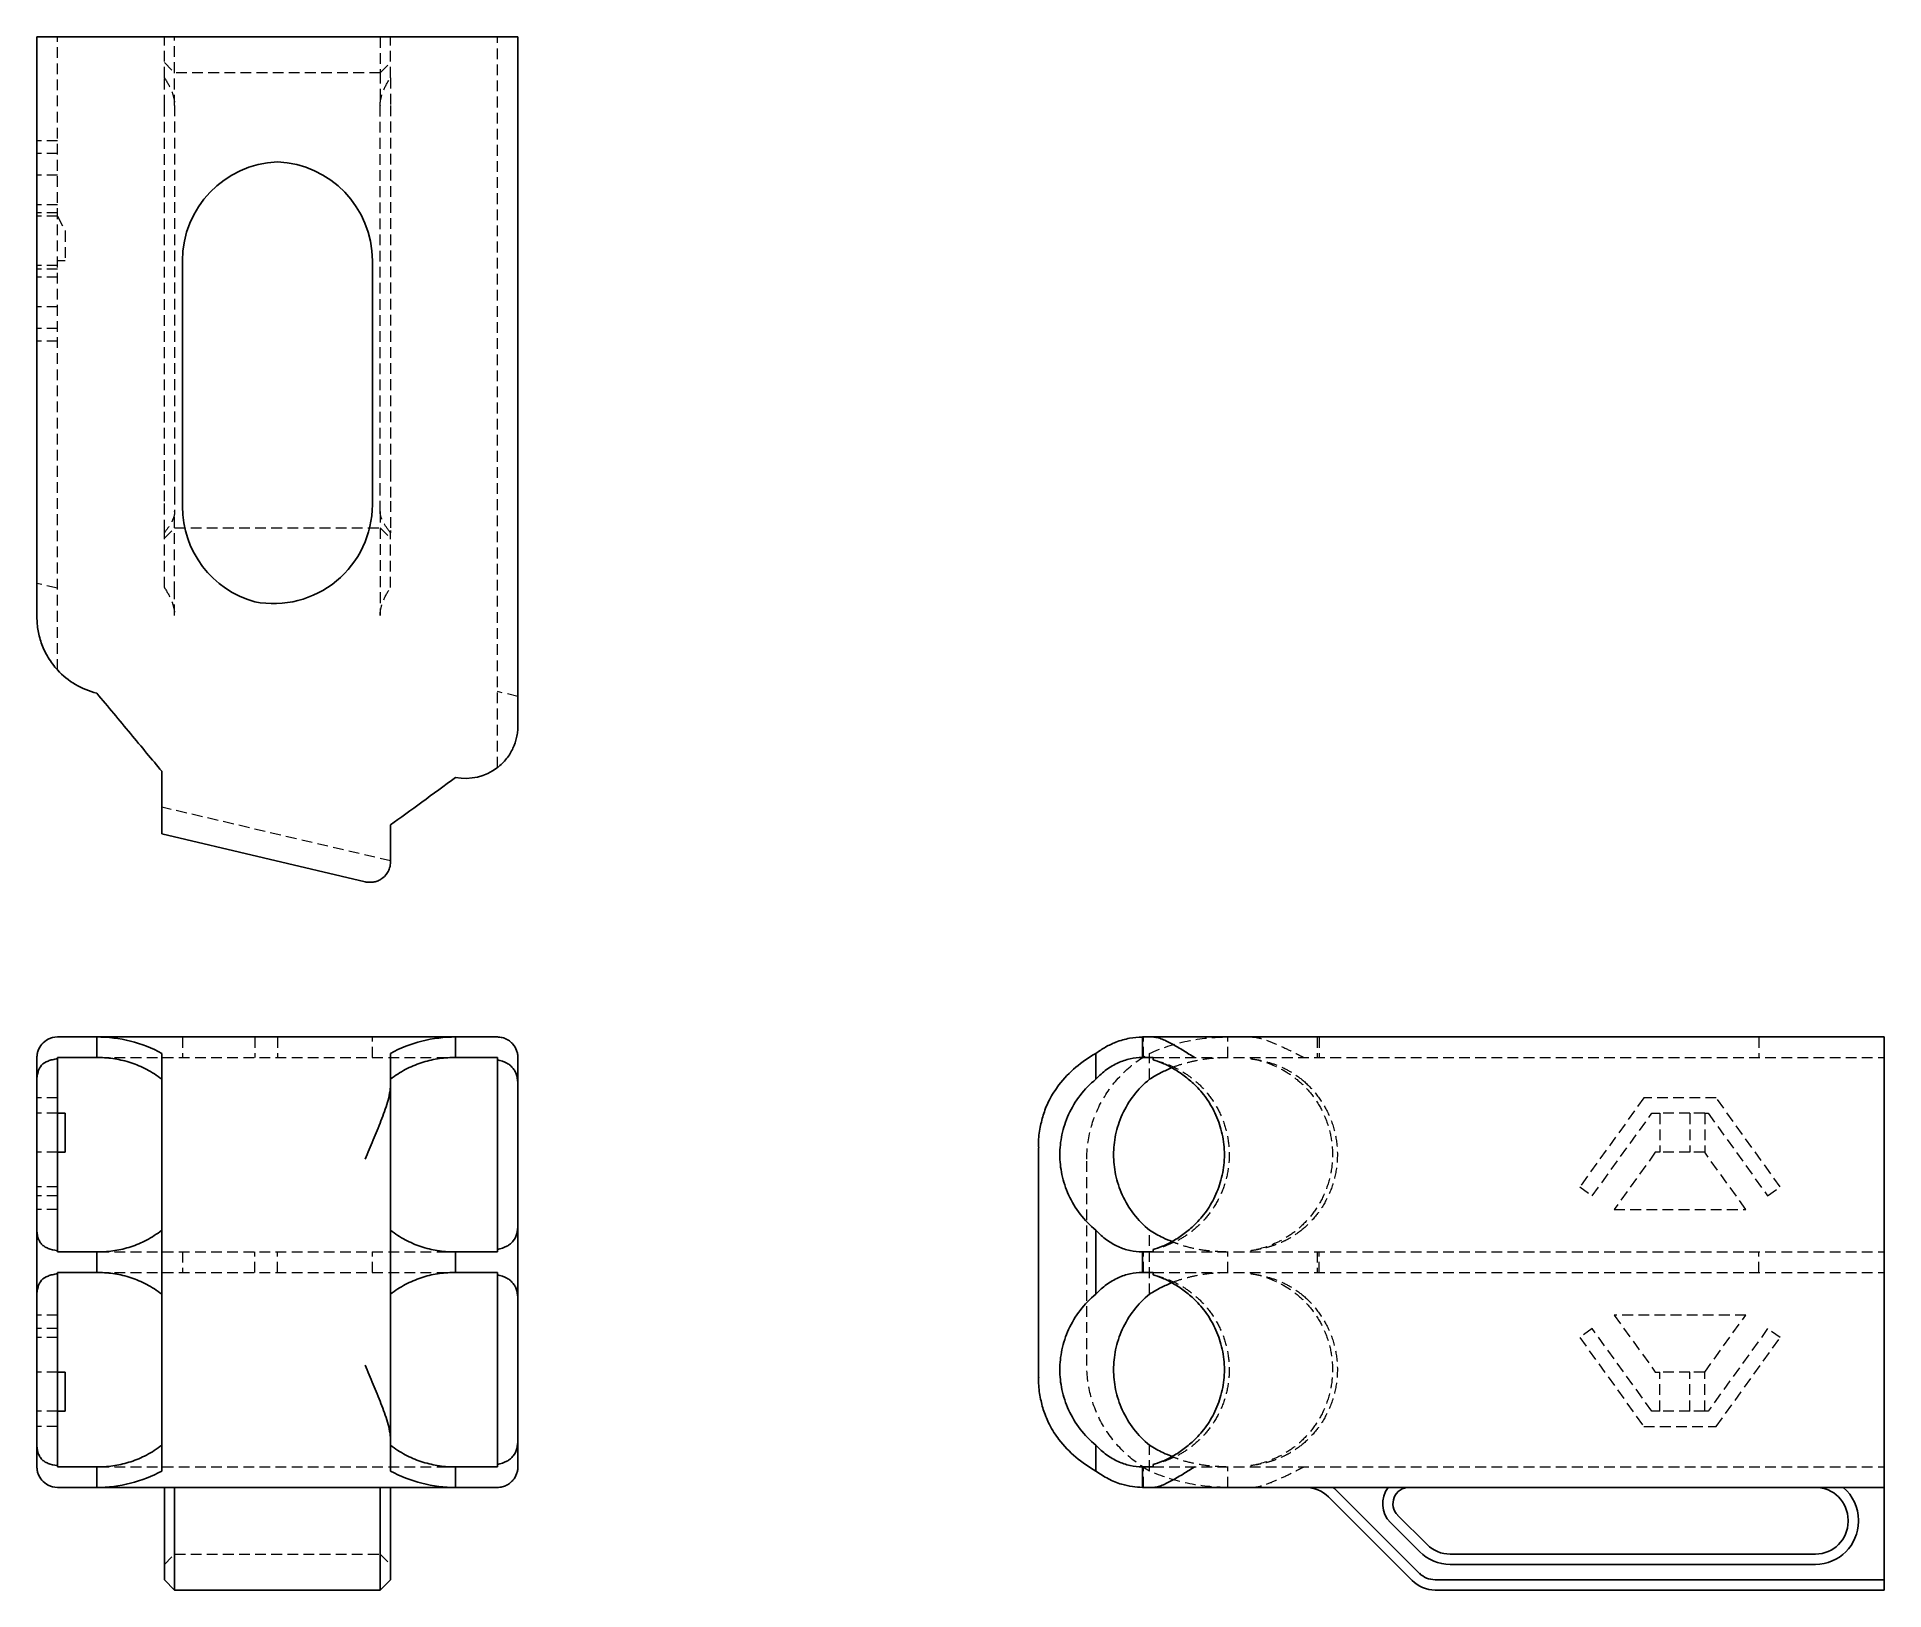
# Model space of a CAD drawing. Header units: millimetres. Extents: x 55 to 273, y 24 to 208.
import ezdxf

# ---------------------------------------------------------------- set-up
doc = ezdxf.new("R2010")
doc.units = ezdxf.units.MM
doc.linetypes.add('HIDDEN', pattern=[1.905, 1.27, -0.635])

msp = doc.modelspace()

# ---------------------------------------------------------------- linework, layer by layer
at = {"color": 7, "linetype": 'Continuous', "lineweight": 25}
for p, q in [((54.56, 139.38), (54.56, 208)), ((54.56, 208), (56.99, 208)), ((56.99, 208), (109.01, 208)), ((109.01, 208), (111.44, 208)), ((111.44, 208), (111.44, 126.47)), ((71.77, 181.53), (71.77, 152.44)), ((94.23, 152.66), (94.23, 181.53)), ((93.39, 108.06), (69.33, 113.72)), ((56.99, 89.71), (61.64, 89.71)), ((61.64, 89.71), (104.07, 89.71)), ((61.64, 87.28), (61.64, 89.71)), ((104.07, 87.28), (104.07, 89.71)), ((104.07, 89.71), (109.01, 89.71)), ((185.29, 89.71), (185.29, 87.28)), ((185.29, 89.71), (186.56, 89.71)), ((186.56, 89.71), (273, 89.71)), ((273, 89.71), (273, 87.28)), ((179.79, 84.71), (179.79, 87.77)), ((54.56, 84.48), (54.56, 87.28)), ((56.99, 87.28), (56.99, 87.13)), ((61.64, 87.28), (56.99, 87.28)), ((61.83, 87.28), (61.64, 87.28)), ((104.07, 87.28), (103.88, 87.28)), ((109.01, 87.28), (104.07, 87.28)), ((109.01, 87.01), (109.01, 87.28)), ((111.44, 87.28), (111.44, 84.07)), ((185.29, 87.28), (185.27, 87.28)), ((186.56, 87.28), (185.29, 87.28)), ((186.56, 87.01), (186.56, 87.28)), ((273, 87.28), (273, 38.86)), ((96.38, 84.05), (96.38, 42.09)), ((57.92, 80.68), (56.99, 80.68)), ((57.92, 80.68), (57.92, 76.07)), ((173, 76.61), (173, 49.53)), ((57.92, 76.07), (56.99, 76.07)), ((69.33, 50.89), (69.33, 75.25)), ((54.56, 59.05), (54.56, 67.09)), ((111.44, 67.5), (111.44, 58.64)), ((179.79, 59.29), (179.79, 66.85)), ((56.99, 64.43), (56.99, 64.29)), ((56.99, 64.29), (61.64, 64.29)), ((61.64, 61.85), (61.64, 64.29)), ((61.83, 64.29), (61.64, 64.29)), ((104.07, 64.29), (103.88, 64.29)), ((104.07, 61.85), (104.07, 64.29)), ((104.07, 64.29), (109.01, 64.29)), ((109.01, 64.29), (109.01, 64.56)), ((185.29, 64.29), (185.27, 64.29)), ((185.29, 64.29), (185.29, 61.85)), ((185.29, 64.29), (186.56, 64.29)), ((186.56, 64.29), (186.56, 64.56)), ((56.99, 61.85), (56.99, 61.71)), ((61.64, 61.85), (56.99, 61.85)), ((61.83, 61.85), (61.64, 61.85)), ((104.07, 61.85), (103.88, 61.85)), ((109.01, 61.85), (104.07, 61.85)), ((109.01, 61.58), (109.01, 61.85)), ((185.29, 61.85), (185.27, 61.85)), ((186.56, 61.85), (185.29, 61.85)), ((186.56, 61.58), (186.56, 61.85)), ((57.92, 50.07), (56.99, 50.07)), ((57.92, 45.46), (57.92, 50.07)), ((57.92, 45.46), (56.99, 45.46)), ((54.56, 38.86), (54.56, 41.66)), ((111.44, 42.07), (111.44, 38.86)), ((179.79, 38.37), (179.79, 41.43)), ((56.99, 39.01), (56.99, 38.86)), ((56.99, 38.86), (61.64, 38.86)), ((61.64, 36.43), (61.64, 38.86)), ((61.83, 38.86), (61.64, 38.86)), ((104.07, 38.86), (103.88, 38.86)), ((104.07, 36.43), (104.07, 38.86)), ((104.07, 38.86), (109.01, 38.86)), ((109.01, 38.86), (109.01, 39.13)), ((185.29, 38.86), (185.27, 38.86)), ((185.29, 38.86), (185.29, 36.43)), ((185.29, 38.86), (186.56, 38.86)), ((186.56, 38.86), (186.56, 39.13)), ((273, 38.86), (273, 36.43)), ((61.64, 36.43), (56.99, 36.43)), ((104.07, 36.43), (61.64, 36.43)), ((69.63, 36.16), (69.63, 36.43)), ((69.63, 26.28), (69.63, 36.16)), ((70.85, 36.43), (70.85, 35.3)), ((70.85, 35.3), (70.85, 25.42)), ((95.15, 35.3), (95.15, 36.43)), ((95.15, 25.42), (95.15, 35.3)), ((96.37, 36.43), (96.37, 36.16)), ((96.37, 36.16), (96.37, 26.28)), ((109.01, 36.43), (104.07, 36.43)), ((186.56, 36.43), (185.29, 36.43)), ((273, 36.43), (186.56, 36.43)), ((217.18, 25.42), (207.31, 35.3)), ((208.17, 36.16), (218.04, 26.28)), ((273, 36.43), (273, 25.5)), ((215.48, 33.14), (218.95, 29.67)), ((218.09, 28.81), (214.62, 32.28)), ((268.75, 32.4), (268.75, 32.57)), ((269.96, 32.57), (269.96, 32.4)), ((221.68, 28.54), (264.89, 28.54)), ((69.63, 25.5), (69.63, 26.28)), ((96.37, 26.28), (96.37, 25.5)), ((264.89, 27.33), (221.68, 27.33)), ((70.85, 24.29), (69.63, 25.5)), ((70.85, 25.42), (70.85, 24.29)), ((95.15, 24.29), (70.85, 24.29)), ((96.37, 25.5), (95.15, 24.29)), ((95.15, 24.29), (95.15, 25.42)), ((219.91, 25.5), (273, 25.5)), ((273, 24.29), (219.91, 24.29)), ((273, 25.5), (273, 24.29))]:
    msp.add_line(p, q, dxfattribs=at)
at = {"color": 7, "linetype": 'HIDDEN', "lineweight": 18}
for p, q in [((56.99, 133.12), (56.99, 208)), ((69.63, 203.18), (69.63, 208)), ((70.85, 203.75), (70.85, 208)), ((95.15, 208), (95.15, 203.75)), ((96.37, 203.18), (96.37, 208)), ((109.01, 121.56), (109.01, 208)), ((69.63, 204.96), (70.85, 203.75)), ((69.63, 199.89), (69.63, 203.18)), ((70.85, 199.89), (70.85, 203.75)), ((95.15, 203.75), (70.85, 203.75)), ((95.15, 203.75), (96.37, 204.96)), ((95.15, 203.75), (95.15, 199.89)), ((96.37, 203.18), (96.37, 199.89)), ((69.63, 156.68), (69.63, 199.89)), ((70.85, 199.89), (70.85, 156.68)), ((95.15, 156.68), (95.15, 199.89)), ((96.37, 199.89), (96.37, 156.68)), ((56.99, 195.71), (54.56, 195.71)), ((56.99, 194.23), (54.56, 194.23)), ((56.99, 191.65), (54.56, 191.65)), ((56.99, 188.15), (54.56, 188.15)), ((56.99, 187.21), (54.56, 187.21)), ((56.99, 186.79), (54.56, 186.79)), ((56.99, 186.79), (57.92, 185.05)), ((57.92, 185.05), (57.92, 181.5)), ((57.92, 181.5), (56.99, 181.5)), ((56.99, 180.95), (54.56, 180.95)), ((56.99, 180.53), (54.56, 180.53)), ((56.99, 179.59), (54.56, 179.59)), ((56.99, 176.09), (54.56, 176.09)), ((56.99, 173.5), (54.56, 173.5)), ((56.99, 172.03), (54.56, 172.03)), ((69.63, 153.09), (69.63, 156.68)), ((70.85, 156.68), (70.85, 153.95)), ((95.15, 153.95), (95.15, 156.68)), ((96.37, 156.68), (96.37, 153.09)), ((69.63, 149.62), (69.63, 153.09)), ((70.85, 153.95), (70.85, 151.85)), ((95.15, 151.85), (95.15, 153.95)), ((96.37, 153.09), (96.37, 149.62)), ((70.85, 149.92), (70.85, 151.85)), ((95.15, 151.85), (95.15, 149.92)), ((69.63, 148.7), (70.85, 149.92)), ((69.63, 149.36), (69.63, 149.62)), ((69.63, 142.87), (69.63, 149.36)), ((70.85, 142.31), (70.85, 149.92)), ((70.85, 149.92), (95.15, 149.92)), ((95.15, 149.92), (95.15, 142.31)), ((95.15, 149.92), (96.37, 148.7)), ((96.37, 149.62), (96.37, 149.36)), ((96.37, 142.87), (96.37, 149.36)), ((56.99, 142.78), (54.56, 143.35)), ((70.85, 139.58), (70.85, 142.31)), ((95.15, 142.31), (95.15, 139.58)), ((111.44, 129.99), (109.01, 130.56)), ((96.38, 110.53), (69.33, 116.89)), ((71.77, 89.71), (71.77, 87.28)), ((80.33, 89.71), (80.33, 87.28)), ((83, 89.71), (83, 87.28)), ((94.23, 87.28), (94.23, 89.71)), ((185.41, 89.71), (185.29, 89.7)), ((185.41, 87.28), (185.41, 89.71)), ((195.38, 87.28), (195.38, 89.71)), ((205.97, 89.71), (205.97, 87.28)), ((206.18, 89.71), (206.18, 87.28)), ((258.21, 89.71), (258.21, 87.28)), ((186.14, 84.71), (186.14, 87.77)), ((61.83, 87.28), (103.88, 87.28)), ((186.56, 87.28), (273, 87.28)), ((198.12, 87.28), (198.12, 87.13)), ((56.99, 82.51), (54.56, 82.51)), ((244.59, 82.51), (237.03, 71.99)), ((253.15, 82.51), (244.59, 82.51)), ((260.71, 71.99), (253.15, 82.51)), ((56.99, 80.68), (54.56, 80.68)), ((238.5, 70.93), (245.53, 80.68)), ((245.53, 80.68), (246.5, 80.68)), ((246.5, 80.68), (246.5, 76.07)), ((250.05, 80.68), (246.5, 80.68)), ((250.05, 80.68), (250.05, 76.07)), ((251.79, 80.68), (250.05, 80.68)), ((251.79, 80.68), (251.79, 76.07)), ((251.79, 80.68), (252.21, 80.68)), ((252.21, 80.68), (259.23, 70.93)), ((56.99, 76.07), (54.56, 76.07)), ((178.72, 50.89), (178.72, 75.25)), ((245.95, 76.07), (241.09, 69.32)), ((246.5, 76.07), (245.95, 76.07)), ((250.05, 76.07), (246.5, 76.07)), ((251.79, 76.07), (250.05, 76.07)), ((256.65, 69.32), (251.79, 76.07)), ((56.99, 71.99), (54.56, 71.99)), ((56.99, 70.93), (54.56, 70.93)), ((237.03, 71.99), (238.5, 70.93)), ((259.23, 70.93), (260.71, 71.99)), ((56.99, 69.32), (54.56, 69.32)), ((241.09, 69.32), (256.65, 69.32)), ((186.14, 59.29), (186.14, 66.85)), ((61.83, 64.29), (103.88, 64.29)), ((71.77, 64.29), (71.77, 61.85)), ((80.33, 61.85), (80.33, 64.29)), ((83, 61.85), (83, 64.29)), ((94.23, 61.85), (94.23, 64.29)), ((185.41, 61.85), (185.41, 64.29)), ((186.56, 64.29), (273, 64.29)), ((195.38, 61.85), (195.38, 64.29)), ((198.12, 64.43), (198.12, 64.29)), ((205.97, 64.29), (205.97, 61.85)), ((206.18, 61.85), (206.18, 64.29)), ((258.21, 61.85), (258.21, 64.29)), ((61.83, 61.85), (103.88, 61.85)), ((186.56, 61.85), (273, 61.85)), ((198.12, 61.85), (198.12, 61.71)), ((56.99, 56.82), (54.56, 56.82)), ((256.65, 56.82), (241.09, 56.82)), ((241.09, 56.82), (245.95, 50.07)), ((251.79, 50.07), (256.65, 56.82)), ((56.99, 55.21), (54.56, 55.21)), ((238.5, 55.21), (237.03, 54.15)), ((245.53, 45.46), (238.5, 55.21)), ((259.23, 55.21), (252.21, 45.46)), ((260.71, 54.15), (259.23, 55.21)), ((56.99, 54.15), (54.56, 54.15)), ((237.03, 54.15), (244.59, 43.63)), ((253.15, 43.63), (260.71, 54.15)), ((56.99, 50.07), (54.56, 50.07)), ((245.95, 50.07), (246.5, 50.07)), ((246.5, 45.46), (246.5, 50.07)), ((250.05, 50.07), (246.5, 50.07)), ((250.05, 45.46), (250.05, 50.07)), ((251.79, 50.07), (250.05, 50.07)), ((251.79, 45.46), (251.79, 50.07)), ((56.99, 45.46), (54.56, 45.46)), ((246.5, 45.46), (245.53, 45.46)), ((250.05, 45.46), (246.5, 45.46)), ((251.79, 45.46), (250.05, 45.46)), ((252.21, 45.46), (251.79, 45.46)), ((56.99, 43.63), (54.56, 43.63)), ((244.59, 43.63), (253.15, 43.63)), ((186.14, 38.37), (186.14, 41.43)), ((61.83, 38.86), (103.88, 38.86)), ((185.41, 36.43), (185.41, 38.86)), ((186.56, 38.86), (273, 38.86)), ((195.38, 36.43), (195.38, 38.86)), ((198.12, 39.01), (198.12, 38.86)), ((185.29, 36.44), (185.41, 36.43)), ((69.63, 27.33), (70.85, 28.54)), ((70.85, 28.54), (95.15, 28.54)), ((95.15, 28.54), (96.37, 27.33))]:
    msp.add_line(p, q, dxfattribs=at)
at = {"color": 7, "linetype": 'Continuous', "lineweight": 25}
for centre, radius, start, end in [((83.46, 181.53), 11.69, 92.2668, 180), ((82.54, 181.53), 11.69, 0, 87.7332), ((83.46, 152.44), 11.69, 180, 254.45), ((82.54, 152.66), 11.69, 259.1071, 0), ((63.82, 139.38), 9.26, 222.4783, 256.3568), ((105.26, 126.47), 6.17, 258.8951, 307.3224), ((204.58, 32.57), 3.86, 44.996, 90), ((204.58, 32.57), 5.07, 44.996, 49.5064), ((216.85, 34.5), 3.14, 142.1551, 224.996), ((216.85, 34.5), 1.93, 90, 224.996), ((264.89, 32.57), 3.86, 0, 90), ((264.89, 32.57), 5.07, 0, 49.5064), ((264.89, 32.4), 5.07, 270, 0), ((264.89, 32.4), 3.86, 270, 0), ((221.68, 32.4), 5.07, 224.996, 270), ((221.68, 32.4), 3.86, 224.996, 270), ((219.91, 28.15), 2.64, 224.996, 270), ((219.91, 28.15), 3.86, 224.996, 270)]:
    msp.add_arc(centre, radius, start, end, dxfattribs=at)
at = {"color": 7, "linetype": 'HIDDEN', "lineweight": 18}
for points, knots in [([(69.63, 203.18), (69.96, 202.68), (70.25, 202.17), (70.59, 201.35), (70.68, 201.06), (70.81, 200.48), (70.85, 200.19), (70.85, 199.89)], [0, 0, 0, 0, 0.5, 0.5, 0.75, 0.75, 1, 1, 1, 1]), ([(95.15, 199.89), (95.15, 200.19), (95.19, 200.48), (95.32, 201.06), (95.41, 201.35), (95.75, 202.17), (96.04, 202.68), (96.37, 203.18)], [0, 0, 0, 0, 0.25, 0.25, 0.5, 0.5, 1, 1, 1, 1]), ([(70.85, 151.85), (70.85, 151.61), (70.8, 151.38), (70.65, 150.93), (70.55, 150.72), (70.2, 150.11), (69.92, 149.73), (69.63, 149.36)], [0, 0, 0, 0, 0.25, 0.25, 0.5, 0.5, 1, 1, 1, 1]), ([(96.37, 149.36), (96.08, 149.73), (95.8, 150.11), (95.45, 150.72), (95.35, 150.93), (95.2, 151.38), (95.15, 151.61), (95.15, 151.85)], [0, 0, 0, 0, 0.5, 0.5, 0.75, 0.75, 1, 1, 1, 1]), ([(69.63, 142.87), (69.96, 142.37), (70.25, 141.86), (70.59, 141.04), (70.68, 140.75), (70.81, 140.17), (70.85, 139.88), (70.85, 139.58)], [0, 0, 0, 0, 0.5, 0.5, 0.75, 0.75, 1, 1, 1, 1]), ([(95.15, 139.58), (95.15, 139.88), (95.19, 140.17), (95.32, 140.75), (95.41, 141.04), (95.75, 141.86), (96.04, 142.37), (96.37, 142.87)], [0, 0, 0, 0, 0.25, 0.25, 0.5, 0.5, 1, 1, 1, 1]), ([(186.14, 87.77), (187.52, 88.4), (189.03, 88.89), (192.16, 89.55), (193.79, 89.71), (195.38, 89.71)], [0, 0, 0, 0, 0.5, 0.5, 1, 1, 1, 1]), ([(198.12, 89.71), (198.58, 89.71), (199.07, 89.61), (200.09, 89.3), (200.6, 89.09), (201.66, 88.63), (202.21, 88.38), (203.02, 87.97), (203.29, 87.84), (203.83, 87.56), (204.11, 87.42), (204.38, 87.28)], [0, 0, 0, 0, 0.25, 0.25, 0.5, 0.5, 0.75, 0.75, 0.875, 0.875, 1, 1, 1, 1]), ([(178.72, 75.25), (178.72, 76.46), (178.87, 77.7), (179.54, 80.16), (180.04, 81.36), (181.37, 83.6), (182.19, 84.63), (184.04, 86.42), (185.07, 87.17), (186.14, 87.77)], [0, 0, 0, 0, 0.25, 0.25, 0.5, 0.5, 0.75, 0.75, 1, 1, 1, 1]), ([(186.56, 87.01), (187.47, 86.8), (188.45, 86.47), (189.95, 85.68), (190.45, 85.36), (191.43, 84.63), (191.92, 84.21), (192.83, 83.25), (193.26, 82.71), (194.04, 81.54), (194.39, 80.9), (194.96, 79.53), (195.18, 78.81), (195.48, 77.32), (195.56, 76.55), (195.56, 75.01), (195.48, 74.25), (195.18, 72.75), (194.96, 72.03), (194.39, 70.67), (194.04, 70.03), (193.26, 68.85), (192.83, 68.32), (191.92, 67.36), (191.43, 66.94), (190.45, 66.2), (189.95, 65.89), (188.45, 65.1), (187.47, 64.76), (186.56, 64.56)], [0, 0, 0, 0, 0.125, 0.125, 0.1875, 0.1875, 0.25, 0.25, 0.3125, 0.3125, 0.375, 0.375, 0.4375, 0.4375, 0.5, 0.5, 0.5625, 0.5625, 0.625, 0.625, 0.6875, 0.6875, 0.75, 0.75, 0.8125, 0.8125, 0.875, 0.875, 1, 1, 1, 1]), ([(188.77, 86.07), (188.82, 86.09), (189.34, 86.33), (190.39, 86.64), (191.92, 87.01), (193.51, 87.24), (194.6, 87.27), (195.15, 87.28)], [0, 0, 0, 0, 0.022546, 0.258305, 0.495381, 0.747038, 1, 1, 1, 1]), ([(198.12, 87.13), (198.35, 87.1), (198.59, 87.07), (199.09, 86.98), (199.35, 86.93), (200.13, 86.74), (200.68, 86.58), (201.79, 86.15), (202.33, 85.88), (203.39, 85.26), (203.9, 84.89), (204.38, 84.48)], [0, 0, 0, 0, 0.125, 0.125, 0.25, 0.25, 0.5, 0.5, 0.75, 0.75, 1, 1, 1, 1]), ([(198.12, 87.13), (199.06, 86.98), (200.08, 86.7), (201.65, 85.97), (202.18, 85.67), (203.24, 84.96), (203.76, 84.55), (204.75, 83.59), (205.23, 83.05), (206.09, 81.84), (206.47, 81.18), (207.1, 79.75), (207.35, 78.99), (207.69, 77.41), (207.78, 76.6), (207.78, 74.97), (207.69, 74.15), (207.35, 72.58), (207.1, 71.82), (206.47, 70.39), (206.09, 69.73), (205.23, 68.52), (204.75, 67.98), (203.76, 67.02), (203.24, 66.61), (202.18, 65.89), (201.65, 65.6), (200.08, 64.87), (199.06, 64.58), (198.12, 64.43)], [0, 0, 0, 0, 0.125, 0.125, 0.1875, 0.1875, 0.25, 0.25, 0.3125, 0.3125, 0.375, 0.375, 0.4375, 0.4375, 0.5, 0.5, 0.5625, 0.5625, 0.625, 0.625, 0.6875, 0.6875, 0.75, 0.75, 0.8125, 0.8125, 0.875, 0.875, 1, 1, 1, 1]), ([(204.38, 84.48), (204.93, 84), (205.45, 83.46), (206.41, 82.22), (206.85, 81.53), (207.57, 80.03), (207.86, 79.22), (208.25, 77.53), (208.35, 76.66), (208.35, 74.91), (208.25, 74.03), (207.86, 72.35), (207.57, 71.54), (206.85, 70.04), (206.41, 69.35), (205.45, 68.11), (204.93, 67.56), (204.38, 67.09)], [0, 0, 0, 0, 0.125, 0.125, 0.25, 0.25, 0.375, 0.375, 0.5, 0.5, 0.625, 0.625, 0.75, 0.75, 0.875, 0.875, 1, 1, 1, 1]), ([(173.06, 75.25), (173.06, 75.26), (173.02, 75.71), (173.02, 76.17), (173.03, 76.61)], [0, 0, 0, 0, 0.018024, 1, 1, 1, 1]), ([(204.38, 67.09), (203.9, 66.68), (203.4, 66.32), (202.6, 65.84), (202.33, 65.7), (201.78, 65.43), (201.51, 65.31), (200.96, 65.1), (200.69, 65.01), (200.15, 64.84), (199.88, 64.77), (199.09, 64.58), (198.59, 64.49), (198.12, 64.43)], [0, 0, 0, 0, 0.25, 0.25, 0.375, 0.375, 0.5, 0.5, 0.625, 0.625, 0.75, 0.75, 1, 1, 1, 1]), ([(195.15, 64.29), (194.52, 64.3), (193.28, 64.34), (191.4, 64.66), (189.9, 65.04), (189.04, 65.41), (188.8, 65.51)], [0, 0, 0, 0, 0.2901777, 0.5803342, 0.8797138, 1, 1, 1, 1]), ([(186.56, 61.58), (187.47, 61.38), (188.45, 61.04), (189.95, 60.25), (190.45, 59.94), (191.43, 59.2), (191.92, 58.78), (192.83, 57.82), (193.26, 57.29), (194.04, 56.11), (194.39, 55.47), (194.96, 54.11), (195.18, 53.39), (195.48, 51.89), (195.56, 51.13), (195.56, 49.59), (195.48, 48.82), (195.18, 47.33), (194.96, 46.61), (194.39, 45.24), (194.04, 44.6), (193.26, 43.43), (192.83, 42.89), (191.92, 41.93), (191.43, 41.51), (190.45, 40.78), (189.95, 40.46), (188.45, 39.67), (187.47, 39.34), (186.56, 39.13)], [0, 0, 0, 0, 0.125, 0.125, 0.1875, 0.1875, 0.25, 0.25, 0.3125, 0.3125, 0.375, 0.375, 0.4375, 0.4375, 0.5, 0.5, 0.5625, 0.5625, 0.625, 0.625, 0.6875, 0.6875, 0.75, 0.75, 0.8125, 0.8125, 0.875, 0.875, 1, 1, 1, 1]), ([(188.77, 60.64), (188.82, 60.66), (189.34, 60.9), (190.38, 61.21), (191.92, 61.58), (193.51, 61.81), (194.6, 61.84), (195.15, 61.85)], [0, 0, 0, 0, 0.022132, 0.257657, 0.494497, 0.746592, 1, 1, 1, 1]), ([(198.12, 61.71), (198.35, 61.68), (198.59, 61.64), (199.09, 61.55), (199.35, 61.5), (200.13, 61.31), (200.68, 61.15), (201.79, 60.72), (202.33, 60.46), (203.39, 59.83), (203.9, 59.46), (204.38, 59.05)], [0, 0, 0, 0, 0.125, 0.125, 0.25, 0.25, 0.5, 0.5, 0.75, 0.75, 1, 1, 1, 1]), ([(198.12, 61.71), (199.06, 61.56), (200.08, 61.27), (201.65, 60.54), (202.18, 60.25), (203.24, 59.53), (203.76, 59.12), (204.75, 58.16), (205.23, 57.62), (206.09, 56.41), (206.47, 55.75), (207.1, 54.32), (207.35, 53.56), (207.69, 51.99), (207.78, 51.17), (207.78, 49.54), (207.69, 48.73), (207.35, 47.15), (207.1, 46.39), (206.47, 44.96), (206.09, 44.3), (205.23, 43.09), (204.75, 42.55), (203.76, 41.59), (203.24, 41.18), (202.18, 40.47), (201.65, 40.17), (200.08, 39.44), (199.06, 39.16), (198.12, 39.01)], [0, 0, 0, 0, 0.125, 0.125, 0.1875, 0.1875, 0.25, 0.25, 0.3125, 0.3125, 0.375, 0.375, 0.4375, 0.4375, 0.5, 0.5, 0.5625, 0.5625, 0.625, 0.625, 0.6875, 0.6875, 0.75, 0.75, 0.8125, 0.8125, 0.875, 0.875, 1, 1, 1, 1]), ([(204.38, 59.05), (204.93, 58.58), (205.45, 58.03), (206.41, 56.79), (206.85, 56.1), (207.57, 54.6), (207.86, 53.79), (208.25, 52.11), (208.35, 51.23), (208.35, 49.48), (208.25, 48.61), (207.86, 46.92), (207.57, 46.11), (206.85, 44.61), (206.41, 43.92), (205.45, 42.68), (204.93, 42.14), (204.38, 41.66)], [0, 0, 0, 0, 0.125, 0.125, 0.25, 0.25, 0.375, 0.375, 0.5, 0.5, 0.625, 0.625, 0.75, 0.75, 0.875, 0.875, 1, 1, 1, 1]), ([(173.03, 49.53), (173.02, 49.97), (173.02, 50.43), (173.06, 50.88), (173.06, 50.89)], [0, 0, 0, 0, 0.981973, 1, 1, 1, 1]), ([(186.14, 38.37), (185.07, 38.97), (184.04, 39.72), (182.19, 41.51), (181.37, 42.54), (180.04, 44.78), (179.54, 45.98), (178.87, 48.44), (178.72, 49.68), (178.72, 50.89)], [0, 0, 0, 0, 0.25, 0.25, 0.5, 0.5, 0.75, 0.75, 1, 1, 1, 1]), ([(204.38, 41.66), (203.9, 41.25), (203.4, 40.89), (202.6, 40.42), (202.33, 40.27), (201.78, 40.01), (201.51, 39.89), (200.96, 39.67), (200.69, 39.58), (200.15, 39.41), (199.88, 39.34), (199.09, 39.15), (198.59, 39.07), (198.12, 39.01)], [0, 0, 0, 0, 0.25, 0.25, 0.375, 0.375, 0.5, 0.5, 0.625, 0.625, 0.75, 0.75, 1, 1, 1, 1]), ([(195.15, 38.86), (194.52, 38.88), (193.28, 38.91), (191.4, 39.24), (189.9, 39.61), (189.04, 39.98), (188.8, 40.09)], [0, 0, 0, 0, 0.290178, 0.580334, 0.879714, 1, 1, 1, 1]), ([(195.38, 36.43), (193.79, 36.43), (192.16, 36.59), (189.03, 37.25), (187.52, 37.74), (186.14, 38.37)], [0, 0, 0, 0, 0.5, 0.5, 1, 1, 1, 1]), ([(198.12, 36.43), (198.58, 36.43), (199.07, 36.53), (200.09, 36.84), (200.6, 37.05), (201.66, 37.51), (202.21, 37.76), (203.02, 38.17), (203.29, 38.3), (203.83, 38.58), (204.11, 38.72), (204.38, 38.86)], [0, 0, 0, 0, 0.25, 0.25, 0.5, 0.5, 0.75, 0.75, 0.875, 0.875, 1, 1, 1, 1])]:
    msp.add_open_spline(points, degree=3, knots=knots, dxfattribs=at)
at = {"color": 7, "linetype": 'Continuous', "lineweight": 25}
for points, knots in [([(56.99, 133.12), (56.58, 133.58), (56.22, 134.07), (55.6, 135.09), (55.35, 135.6), (54.95, 136.66), (54.81, 137.21), (54.66, 138.02), (54.62, 138.29), (54.58, 138.83), (54.56, 139.11), (54.56, 139.38)], [0, 0, 0, 0, 0.25, 0.25, 0.5, 0.5, 0.75, 0.75, 0.875, 0.875, 1, 1, 1, 1]), ([(69.33, 121.14), (68.18, 122.52), (66.93, 124.03), (64.32, 127.16), (62.97, 128.79), (61.64, 130.38)], [0, 0, 0, 0, 0.5, 0.5, 1, 1, 1, 1]), ([(109.01, 121.56), (109.22, 121.72), (109.41, 121.89), (109.78, 122.25), (109.95, 122.44), (110.26, 122.83), (110.4, 123.03), (110.65, 123.44), (110.76, 123.65), (111.06, 124.28), (111.2, 124.71), (111.34, 125.36), (111.38, 125.58), (111.42, 126.02), (111.44, 126.25), (111.44, 126.47)], [0, 0, 0, 0, 0.125, 0.125, 0.25, 0.25, 0.375, 0.375, 0.5, 0.5, 0.75, 0.75, 0.875, 0.875, 1, 1, 1, 1]), ([(69.33, 113.72), (69.33, 113.72), (69.33, 113.87), (69.33, 114.54), (69.33, 115.04), (69.33, 116.37), (69.33, 117.19), (69.33, 119.04), (69.33, 120.07), (69.33, 121.14)], [0, 0, 0, 0, 0.25, 0.25, 0.5, 0.5, 0.75, 0.75, 1, 1, 1, 1]), ([(104.07, 120.41), (102.75, 119.44), (101.39, 118.45), (98.78, 116.55), (97.53, 115.63), (96.38, 114.79)], [0, 0, 0, 0, 0.5, 0.5, 1, 1, 1, 1]), ([(96.38, 110.43), (96.38, 111.02), (96.38, 111.69), (96.38, 113.16), (96.38, 113.95), (96.38, 114.79)], [0, 0, 0, 0, 0.5, 0.5, 1, 1, 1, 1]), ([(96.38, 110.43), (96.38, 110.17), (96.34, 109.94), (96.21, 109.52), (96.12, 109.32), (95.8, 108.81), (95.54, 108.56), (95.1, 108.28), (94.95, 108.21), (94.64, 108.1), (94.48, 108.05), (94.17, 108), (94.01, 108), (93.7, 108.01), (93.54, 108.03), (93.39, 108.06)], [0, 0, 0, 0, 0.125, 0.125, 0.25, 0.25, 0.5, 0.5, 0.625, 0.625, 0.75, 0.75, 0.875, 0.875, 1, 1, 1, 1]), ([(56.99, 89.71), (56.58, 89.71), (56.22, 89.61), (55.6, 89.3), (55.35, 89.09), (54.95, 88.63), (54.81, 88.38), (54.66, 87.97), (54.62, 87.84), (54.58, 87.56), (54.56, 87.42), (54.56, 87.28)], [0, 0, 0, 0, 0.25, 0.25, 0.5, 0.5, 0.75, 0.75, 0.875, 0.875, 1, 1, 1, 1]), ([(69.33, 87.77), (68.18, 88.4), (66.93, 88.89), (64.32, 89.55), (62.97, 89.71), (61.64, 89.71)], [0, 0, 0, 0, 0.5, 0.5, 1, 1, 1, 1]), ([(104.07, 89.71), (102.75, 89.71), (101.39, 89.55), (98.78, 88.89), (97.53, 88.4), (96.38, 87.77)], [0, 0, 0, 0, 0.5, 0.5, 1, 1, 1, 1]), ([(109.01, 89.71), (109.22, 89.71), (109.41, 89.68), (109.78, 89.59), (109.95, 89.53), (110.26, 89.37), (110.4, 89.28), (110.65, 89.08), (110.76, 88.97), (111.06, 88.62), (111.2, 88.37), (111.34, 87.97), (111.38, 87.83), (111.42, 87.56), (111.44, 87.42), (111.44, 87.28)], [0, 0, 0, 0, 0.125, 0.125, 0.25, 0.25, 0.375, 0.375, 0.5, 0.5, 0.75, 0.75, 0.875, 0.875, 1, 1, 1, 1]), ([(185.29, 89.7), (184.79, 89.67), (183.73, 89.61), (182.28, 89.17), (180.94, 88.57), (180.17, 88.04), (179.79, 87.77)], [0, 0, 0, 0, 0.2691854, 0.5586697, 0.7823735, 1, 1, 1, 1]), ([(186.56, 89.71), (186.72, 89.71), (186.89, 89.68), (187.25, 89.59), (187.44, 89.53), (187.83, 89.37), (188.03, 89.28), (188.44, 89.08), (188.65, 88.97), (189.28, 88.62), (189.71, 88.37), (190.36, 87.97), (190.58, 87.83), (191.02, 87.56), (191.25, 87.42), (191.47, 87.28)], [0, 0, 0, 0, 0.125, 0.125, 0.25, 0.25, 0.375, 0.375, 0.5, 0.5, 0.75, 0.75, 0.875, 0.875, 1, 1, 1, 1]), ([(69.33, 75.25), (69.33, 76.46), (69.33, 77.7), (69.33, 80.16), (69.33, 81.36), (69.33, 83.6), (69.33, 84.63), (69.33, 86.42), (69.33, 87.17), (69.33, 87.77)], [0, 0, 0, 0, 0.25, 0.25, 0.5, 0.5, 0.75, 0.75, 1, 1, 1, 1]), ([(96.38, 84.05), (96.38, 84.8), (96.38, 85.5), (96.38, 86.75), (96.38, 87.3), (96.38, 87.77)], [0, 0, 0, 0, 0.5, 0.5, 1, 1, 1, 1]), ([(175.43, 84.05), (176.02, 84.8), (176.69, 85.5), (178.16, 86.75), (178.95, 87.3), (179.79, 87.77)], [0, 0, 0, 0, 0.5, 0.5, 1, 1, 1, 1]), ([(56.99, 87.13), (56.78, 87.1), (56.59, 87.07), (56.21, 86.98), (56.04, 86.93), (55.57, 86.74), (55.32, 86.58), (54.91, 86.15), (54.78, 85.88), (54.6, 85.26), (54.56, 84.89), (54.56, 84.48)], [0, 0, 0, 0, 0.125, 0.125, 0.25, 0.25, 0.5, 0.5, 0.75, 0.75, 1, 1, 1, 1]), ([(56.99, 87.13), (56.99, 86.98), (56.99, 86.7), (56.99, 85.97), (56.99, 85.67), (56.99, 84.96), (56.99, 84.55), (56.99, 83.59), (56.99, 83.05), (56.99, 81.84), (56.99, 81.18), (56.99, 79.75), (56.99, 78.99), (56.99, 77.41), (56.99, 76.6), (56.99, 74.97), (56.99, 74.15), (56.99, 72.58), (56.99, 71.82), (56.99, 70.39), (56.99, 69.73), (56.99, 68.52), (56.99, 67.98), (56.99, 67.02), (56.99, 66.61), (56.99, 65.89), (56.99, 65.6), (56.99, 64.87), (56.99, 64.58), (56.99, 64.43)], [0, 0, 0, 0, 0.125, 0.125, 0.1875, 0.1875, 0.25, 0.25, 0.3125, 0.3125, 0.375, 0.375, 0.4375, 0.4375, 0.5, 0.5, 0.5625, 0.5625, 0.625, 0.625, 0.6875, 0.6875, 0.75, 0.75, 0.8125, 0.8125, 0.875, 0.875, 1, 1, 1, 1]), ([(69.33, 84.71), (68.75, 85.17), (68.15, 85.55), (66.94, 86.19), (66.32, 86.45), (65.06, 86.87), (64.42, 87.02), (63.13, 87.23), (62.48, 87.28), (61.83, 87.28)], [0, 0, 0, 0, 0.25, 0.25, 0.5, 0.5, 0.75, 0.75, 1, 1, 1, 1]), ([(103.88, 87.28), (103.22, 87.28), (102.56, 87.23), (101.27, 87.02), (100.62, 86.86), (99.67, 86.54), (99.35, 86.42), (98.73, 86.16), (98.42, 86.01), (97.52, 85.53), (96.94, 85.15), (96.38, 84.71)], [0, 0, 0, 0, 0.25, 0.25, 0.5, 0.5, 0.625, 0.625, 0.75, 0.75, 1, 1, 1, 1]), ([(111.44, 84.07), (111.44, 84.44), (111.4, 84.79), (111.27, 85.27), (111.22, 85.42), (111.08, 85.71), (110.99, 85.85), (110.8, 86.1), (110.69, 86.22), (110.43, 86.43), (110.29, 86.53), (109.81, 86.78), (109.43, 86.91), (109.01, 87.01)], [0, 0, 0, 0, 0.25, 0.25, 0.375, 0.375, 0.5, 0.5, 0.625, 0.625, 0.75, 0.75, 1, 1, 1, 1]), ([(109.01, 87.01), (109.01, 86.8), (109.01, 86.47), (109.01, 85.68), (109.01, 85.36), (109.01, 84.63), (109.01, 84.21), (109.01, 83.25), (109.01, 82.71), (109.01, 81.54), (109.01, 80.9), (109.01, 79.53), (109.01, 78.81), (109.01, 77.32), (109.01, 76.55), (109.01, 75.01), (109.01, 74.25), (109.01, 72.75), (109.01, 72.03), (109.01, 70.67), (109.01, 70.03), (109.01, 68.85), (109.01, 68.32), (109.01, 67.36), (109.01, 66.94), (109.01, 66.2), (109.01, 65.89), (109.01, 65.1), (109.01, 64.76), (109.01, 64.56)], [0, 0, 0, 0, 0.125, 0.125, 0.1875, 0.1875, 0.25, 0.25, 0.3125, 0.3125, 0.375, 0.375, 0.4375, 0.4375, 0.5, 0.5, 0.5625, 0.5625, 0.625, 0.625, 0.6875, 0.6875, 0.75, 0.75, 0.8125, 0.8125, 0.875, 0.875, 1, 1, 1, 1]), ([(185.27, 87.28), (184.79, 87.28), (184.31, 87.23), (183.36, 87.02), (182.89, 86.86), (182.2, 86.54), (181.96, 86.42), (181.51, 86.16), (181.28, 86.01), (180.62, 85.53), (180.2, 85.15), (179.79, 84.71)], [0, 0, 0, 0, 0.25, 0.25, 0.5, 0.5, 0.625, 0.625, 0.75, 0.75, 1, 1, 1, 1]), ([(186.14, 84.71), (186.59, 84.99), (187.45, 85.51), (188.34, 85.89), (188.77, 86.07)], [0, 0, 0, 0, 0.523706, 1, 1, 1, 1]), ([(191.47, 84.07), (191.08, 84.44), (190.67, 84.79), (190.03, 85.27), (189.82, 85.42), (189.38, 85.71), (189.16, 85.85), (188.72, 86.1), (188.51, 86.22), (188.08, 86.43), (187.87, 86.53), (187.26, 86.78), (186.88, 86.91), (186.56, 87.01)], [0, 0, 0, 0, 0.25, 0.25, 0.375, 0.375, 0.5, 0.5, 0.625, 0.625, 0.75, 0.75, 1, 1, 1, 1]), ([(54.56, 84.48), (54.56, 84), (54.56, 83.46), (54.56, 82.22), (54.56, 81.53), (54.56, 80.03), (54.56, 79.22), (54.56, 77.53), (54.56, 76.66), (54.56, 74.91), (54.56, 74.03), (54.56, 72.35), (54.56, 71.54), (54.56, 70.04), (54.56, 69.35), (54.56, 68.11), (54.56, 67.56), (54.56, 67.09)], [0, 0, 0, 0, 0.125, 0.125, 0.25, 0.25, 0.375, 0.375, 0.5, 0.5, 0.625, 0.625, 0.75, 0.75, 0.875, 0.875, 1, 1, 1, 1]), ([(96.38, 84.05), (96.38, 83.72), (96.34, 83.39), (96.21, 82.7), (96.12, 82.34), (95.8, 81.26), (95.54, 80.53), (95.1, 79.41), (94.95, 79.03), (94.64, 78.28), (94.48, 77.9), (94.17, 77.15), (94.01, 76.77), (93.7, 76.01), (93.54, 75.63), (93.39, 75.25)], [0, 0, 0, 0, 0.125, 0.125, 0.25, 0.25, 0.5, 0.5, 0.625, 0.625, 0.75, 0.75, 0.875, 0.875, 1, 1, 1, 1]), ([(111.44, 67.5), (111.44, 67.98), (111.44, 68.52), (111.44, 69.73), (111.44, 70.39), (111.44, 71.82), (111.44, 72.58), (111.44, 74.15), (111.44, 74.97), (111.44, 76.6), (111.44, 77.41), (111.44, 78.99), (111.44, 79.75), (111.44, 81.18), (111.44, 81.84), (111.44, 83.05), (111.44, 83.59), (111.44, 84.07)], [0, 0, 0, 0, 0.125, 0.125, 0.25, 0.25, 0.375, 0.375, 0.5, 0.5, 0.625, 0.625, 0.75, 0.75, 0.875, 0.875, 1, 1, 1, 1]), ([(173.03, 76.61), (173.02, 76.79), (172.98, 77.61), (173.17, 78.96), (173.59, 80.68), (174.16, 82.06), (174.8, 83.19), (175.22, 83.76), (175.43, 84.05)], [0, 0, 0, 0, 0.069687, 0.315616, 0.52859, 0.746312, 0.87182, 1, 1, 1, 1]), ([(175.53, 75.78), (175.53, 76.55), (175.61, 77.34), (175.95, 78.95), (176.21, 79.76), (176.93, 81.33), (177.38, 82.1), (178.47, 83.51), (179.1, 84.15), (179.79, 84.71)], [0, 0, 0, 0, 0.25, 0.25, 0.5, 0.5, 0.75, 0.75, 1, 1, 1, 1]), ([(181.89, 75.78), (181.89, 76.55), (181.96, 77.34), (182.3, 78.95), (182.56, 79.76), (183.28, 81.33), (183.73, 82.1), (184.82, 83.51), (185.45, 84.15), (186.14, 84.71)], [0, 0, 0, 0, 0.25, 0.25, 0.5, 0.5, 0.75, 0.75, 1, 1, 1, 1]), ([(191.47, 67.5), (191.96, 67.98), (192.44, 68.52), (193.29, 69.73), (193.68, 70.39), (194.31, 71.82), (194.56, 72.58), (194.9, 74.15), (194.99, 74.97), (194.99, 76.6), (194.9, 77.41), (194.56, 78.99), (194.31, 79.75), (193.68, 81.18), (193.29, 81.84), (192.44, 83.05), (191.96, 83.59), (191.47, 84.07)], [0, 0, 0, 0, 0.125, 0.125, 0.25, 0.25, 0.375, 0.375, 0.5, 0.5, 0.625, 0.625, 0.75, 0.75, 0.875, 0.875, 1, 1, 1, 1]), ([(179.79, 66.85), (179.1, 67.41), (178.47, 68.06), (177.38, 69.47), (176.93, 70.23), (176.21, 71.81), (175.95, 72.62), (175.61, 74.23), (175.53, 75.02), (175.53, 75.78)], [0, 0, 0, 0, 0.25, 0.25, 0.5, 0.5, 0.75, 0.75, 1, 1, 1, 1]), ([(186.14, 66.85), (185.45, 67.41), (184.82, 68.06), (183.73, 69.47), (183.28, 70.23), (182.56, 71.81), (182.3, 72.62), (181.96, 74.23), (181.89, 75.02), (181.89, 75.78)], [0, 0, 0, 0, 0.25, 0.25, 0.5, 0.5, 0.75, 0.75, 1, 1, 1, 1]), ([(54.56, 67.09), (54.56, 66.68), (54.6, 66.32), (54.73, 65.84), (54.79, 65.7), (54.93, 65.43), (55.02, 65.31), (55.21, 65.1), (55.33, 65.01), (55.58, 64.84), (55.73, 64.77), (56.2, 64.58), (56.57, 64.49), (56.99, 64.43)], [0, 0, 0, 0, 0.25, 0.25, 0.375, 0.375, 0.5, 0.5, 0.625, 0.625, 0.75, 0.75, 1, 1, 1, 1]), ([(61.83, 64.29), (62.48, 64.29), (63.13, 64.34), (64.41, 64.54), (65.04, 64.69), (66.29, 65.1), (66.91, 65.36), (67.84, 65.85), (68.14, 66.03), (68.74, 66.41), (69.04, 66.62), (69.33, 66.85)], [0, 0, 0, 0, 0.25, 0.25, 0.5, 0.5, 0.75, 0.75, 0.875, 0.875, 1, 1, 1, 1]), ([(96.38, 66.85), (96.94, 66.41), (97.52, 66.04), (98.72, 65.4), (99.34, 65.13), (100.29, 64.82), (100.61, 64.72), (101.26, 64.56), (101.58, 64.5), (102.56, 64.34), (103.22, 64.29), (103.88, 64.29)], [0, 0, 0, 0, 0.25, 0.25, 0.5, 0.5, 0.625, 0.625, 0.75, 0.75, 1, 1, 1, 1]), ([(109.01, 64.56), (109.43, 64.65), (109.81, 64.78), (110.28, 65.04), (110.42, 65.13), (110.68, 65.34), (110.79, 65.46), (111.09, 65.84), (111.22, 66.13), (111.4, 66.77), (111.44, 67.12), (111.44, 67.5)], [0, 0, 0, 0, 0.25, 0.25, 0.375, 0.375, 0.5, 0.5, 0.75, 0.75, 1, 1, 1, 1]), ([(179.79, 66.85), (180.2, 66.41), (180.62, 66.04), (181.5, 65.4), (181.95, 65.13), (182.65, 64.82), (182.88, 64.72), (183.35, 64.56), (183.59, 64.5), (184.31, 64.34), (184.79, 64.29), (185.27, 64.29)], [0, 0, 0, 0, 0.25, 0.25, 0.5, 0.5, 0.625, 0.625, 0.75, 0.75, 1, 1, 1, 1]), ([(188.8, 65.51), (188.43, 65.66), (187.51, 66.01), (186.66, 66.54), (186.14, 66.85)], [0, 0, 0, 0, 0.405271, 1, 1, 1, 1]), ([(186.56, 64.56), (186.88, 64.65), (187.26, 64.78), (187.86, 65.04), (188.07, 65.13), (188.5, 65.34), (188.72, 65.46), (189.37, 65.84), (189.81, 66.13), (190.66, 66.77), (191.08, 67.12), (191.47, 67.5)], [0, 0, 0, 0, 0.25, 0.25, 0.375, 0.375, 0.5, 0.5, 0.75, 0.75, 1, 1, 1, 1]), ([(56.99, 61.71), (56.78, 61.68), (56.59, 61.64), (56.21, 61.55), (56.04, 61.5), (55.57, 61.31), (55.32, 61.15), (54.91, 60.72), (54.78, 60.46), (54.6, 59.83), (54.56, 59.46), (54.56, 59.05)], [0, 0, 0, 0, 0.125, 0.125, 0.25, 0.25, 0.5, 0.5, 0.75, 0.75, 1, 1, 1, 1]), ([(56.99, 61.71), (56.99, 61.56), (56.99, 61.27), (56.99, 60.54), (56.99, 60.25), (56.99, 59.53), (56.99, 59.12), (56.99, 58.16), (56.99, 57.62), (56.99, 56.41), (56.99, 55.75), (56.99, 54.32), (56.99, 53.56), (56.99, 51.99), (56.99, 51.17), (56.99, 49.54), (56.99, 48.73), (56.99, 47.15), (56.99, 46.39), (56.99, 44.96), (56.99, 44.3), (56.99, 43.09), (56.99, 42.55), (56.99, 41.59), (56.99, 41.18), (56.99, 40.47), (56.99, 40.17), (56.99, 39.44), (56.99, 39.16), (56.99, 39.01)], [0, 0, 0, 0, 0.125, 0.125, 0.1875, 0.1875, 0.25, 0.25, 0.3125, 0.3125, 0.375, 0.375, 0.4375, 0.4375, 0.5, 0.5, 0.5625, 0.5625, 0.625, 0.625, 0.6875, 0.6875, 0.75, 0.75, 0.8125, 0.8125, 0.875, 0.875, 1, 1, 1, 1]), ([(69.33, 59.29), (68.75, 59.74), (68.15, 60.12), (66.94, 60.77), (66.32, 61.03), (65.06, 61.44), (64.42, 61.6), (63.13, 61.8), (62.48, 61.85), (61.83, 61.85)], [0, 0, 0, 0, 0.25, 0.25, 0.5, 0.5, 0.75, 0.75, 1, 1, 1, 1]), ([(103.88, 61.85), (103.22, 61.85), (102.56, 61.8), (101.27, 61.59), (100.62, 61.44), (99.67, 61.12), (99.35, 61), (98.73, 60.73), (98.42, 60.58), (97.52, 60.1), (96.94, 59.73), (96.38, 59.29)], [0, 0, 0, 0, 0.25, 0.25, 0.5, 0.5, 0.625, 0.625, 0.75, 0.75, 1, 1, 1, 1]), ([(111.44, 58.64), (111.44, 59.02), (111.4, 59.37), (111.27, 59.85), (111.22, 60), (111.08, 60.29), (110.99, 60.42), (110.8, 60.67), (110.69, 60.79), (110.43, 61), (110.29, 61.1), (109.81, 61.36), (109.43, 61.49), (109.01, 61.58)], [0, 0, 0, 0, 0.25, 0.25, 0.375, 0.375, 0.5, 0.5, 0.625, 0.625, 0.75, 0.75, 1, 1, 1, 1]), ([(109.01, 61.58), (109.01, 61.38), (109.01, 61.04), (109.01, 60.25), (109.01, 59.94), (109.01, 59.2), (109.01, 58.78), (109.01, 57.82), (109.01, 57.29), (109.01, 56.11), (109.01, 55.47), (109.01, 54.11), (109.01, 53.39), (109.01, 51.89), (109.01, 51.13), (109.01, 49.59), (109.01, 48.82), (109.01, 47.33), (109.01, 46.61), (109.01, 45.24), (109.01, 44.6), (109.01, 43.43), (109.01, 42.89), (109.01, 41.93), (109.01, 41.51), (109.01, 40.78), (109.01, 40.46), (109.01, 39.67), (109.01, 39.34), (109.01, 39.13)], [0, 0, 0, 0, 0.125, 0.125, 0.1875, 0.1875, 0.25, 0.25, 0.3125, 0.3125, 0.375, 0.375, 0.4375, 0.4375, 0.5, 0.5, 0.5625, 0.5625, 0.625, 0.625, 0.6875, 0.6875, 0.75, 0.75, 0.8125, 0.8125, 0.875, 0.875, 1, 1, 1, 1]), ([(185.27, 61.85), (184.79, 61.85), (184.31, 61.8), (183.36, 61.59), (182.89, 61.44), (182.2, 61.12), (181.96, 61), (181.51, 60.73), (181.28, 60.58), (180.62, 60.1), (180.2, 59.73), (179.79, 59.29)], [0, 0, 0, 0, 0.25, 0.25, 0.5, 0.5, 0.625, 0.625, 0.75, 0.75, 1, 1, 1, 1]), ([(191.47, 58.64), (191.08, 59.02), (190.67, 59.37), (190.03, 59.85), (189.82, 60), (189.38, 60.29), (189.16, 60.42), (188.72, 60.67), (188.51, 60.79), (188.08, 61), (187.87, 61.1), (187.26, 61.36), (186.88, 61.49), (186.56, 61.58)], [0, 0, 0, 0, 0.25, 0.25, 0.375, 0.375, 0.5, 0.5, 0.625, 0.625, 0.75, 0.75, 1, 1, 1, 1]), ([(54.56, 59.05), (54.56, 58.58), (54.56, 58.03), (54.56, 56.79), (54.56, 56.1), (54.56, 54.6), (54.56, 53.79), (54.56, 52.11), (54.56, 51.23), (54.56, 49.48), (54.56, 48.61), (54.56, 46.92), (54.56, 46.11), (54.56, 44.61), (54.56, 43.92), (54.56, 42.68), (54.56, 42.14), (54.56, 41.66)], [0, 0, 0, 0, 0.125, 0.125, 0.25, 0.25, 0.375, 0.375, 0.5, 0.5, 0.625, 0.625, 0.75, 0.75, 0.875, 0.875, 1, 1, 1, 1]), ([(175.53, 50.36), (175.53, 51.12), (175.61, 51.91), (175.95, 53.52), (176.21, 54.33), (176.93, 55.91), (177.38, 56.67), (178.47, 58.08), (179.1, 58.73), (179.79, 59.29)], [0, 0, 0, 0, 0.25, 0.25, 0.5, 0.5, 0.75, 0.75, 1, 1, 1, 1]), ([(181.89, 50.36), (181.89, 51.12), (181.96, 51.91), (182.3, 53.52), (182.56, 54.33), (183.28, 55.91), (183.73, 56.67), (184.82, 58.08), (185.45, 58.73), (186.14, 59.29)], [0, 0, 0, 0, 0.25, 0.25, 0.5, 0.5, 0.75, 0.75, 1, 1, 1, 1]), ([(186.14, 59.29), (186.59, 59.56), (187.45, 60.09), (188.34, 60.46), (188.77, 60.64)], [0, 0, 0, 0, 0.523239, 1, 1, 1, 1]), ([(111.44, 42.07), (111.44, 42.55), (111.44, 43.09), (111.44, 44.3), (111.44, 44.96), (111.44, 46.39), (111.44, 47.15), (111.44, 48.73), (111.44, 49.54), (111.44, 51.17), (111.44, 51.99), (111.44, 53.56), (111.44, 54.32), (111.44, 55.75), (111.44, 56.41), (111.44, 57.62), (111.44, 58.16), (111.44, 58.64)], [0, 0, 0, 0, 0.125, 0.125, 0.25, 0.25, 0.375, 0.375, 0.5, 0.5, 0.625, 0.625, 0.75, 0.75, 0.875, 0.875, 1, 1, 1, 1]), ([(191.47, 42.07), (191.96, 42.55), (192.44, 43.09), (193.29, 44.3), (193.68, 44.96), (194.31, 46.39), (194.56, 47.15), (194.9, 48.73), (194.99, 49.54), (194.99, 51.17), (194.9, 51.99), (194.56, 53.56), (194.31, 54.32), (193.68, 55.75), (193.29, 56.41), (192.44, 57.62), (191.96, 58.16), (191.47, 58.64)], [0, 0, 0, 0, 0.125, 0.125, 0.25, 0.25, 0.375, 0.375, 0.5, 0.5, 0.625, 0.625, 0.75, 0.75, 0.875, 0.875, 1, 1, 1, 1]), ([(69.33, 38.37), (69.33, 38.97), (69.33, 39.72), (69.33, 41.51), (69.33, 42.54), (69.33, 44.78), (69.33, 45.98), (69.33, 48.44), (69.33, 49.68), (69.33, 50.89)], [0, 0, 0, 0, 0.25, 0.25, 0.5, 0.5, 0.75, 0.75, 1, 1, 1, 1]), ([(96.38, 42.09), (96.38, 42.42), (96.34, 42.75), (96.21, 43.44), (96.12, 43.8), (95.8, 44.88), (95.54, 45.61), (95.1, 46.73), (94.95, 47.11), (94.64, 47.86), (94.48, 48.24), (94.17, 48.99), (94.01, 49.37), (93.7, 50.13), (93.54, 50.51), (93.39, 50.89)], [0, 0, 0, 0, 0.125, 0.125, 0.25, 0.25, 0.5, 0.5, 0.625, 0.625, 0.75, 0.75, 0.875, 0.875, 1, 1, 1, 1]), ([(179.79, 41.43), (179.1, 41.99), (178.47, 42.63), (177.38, 44.04), (176.93, 44.81), (176.21, 46.38), (175.95, 47.19), (175.61, 48.8), (175.53, 49.59), (175.53, 50.36)], [0, 0, 0, 0, 0.25, 0.25, 0.5, 0.5, 0.75, 0.75, 1, 1, 1, 1]), ([(186.14, 41.43), (185.45, 41.99), (184.82, 42.63), (183.73, 44.04), (183.28, 44.81), (182.56, 46.38), (182.3, 47.19), (181.96, 48.8), (181.89, 49.59), (181.89, 50.36)], [0, 0, 0, 0, 0.25, 0.25, 0.5, 0.5, 0.75, 0.75, 1, 1, 1, 1]), ([(175.43, 42.09), (175.22, 42.37), (174.8, 42.94), (174.17, 44.06), (173.59, 45.44), (173.18, 47.15), (172.99, 48.52), (173.02, 49.34), (173.03, 49.53)], [0, 0, 0, 0, 0.125252, 0.253681, 0.466226, 0.684364, 0.926339, 1, 1, 1, 1]), ([(54.56, 41.66), (54.56, 41.25), (54.6, 40.89), (54.73, 40.42), (54.79, 40.27), (54.93, 40.01), (55.02, 39.89), (55.21, 39.67), (55.33, 39.58), (55.58, 39.41), (55.73, 39.34), (56.2, 39.15), (56.57, 39.07), (56.99, 39.01)], [0, 0, 0, 0, 0.25, 0.25, 0.375, 0.375, 0.5, 0.5, 0.625, 0.625, 0.75, 0.75, 1, 1, 1, 1]), ([(96.38, 38.37), (96.38, 38.84), (96.38, 39.39), (96.38, 40.64), (96.38, 41.34), (96.38, 42.09)], [0, 0, 0, 0, 0.5, 0.5, 1, 1, 1, 1]), ([(109.01, 39.13), (109.43, 39.23), (109.81, 39.36), (110.28, 39.61), (110.42, 39.71), (110.68, 39.92), (110.79, 40.04), (111.09, 40.41), (111.22, 40.7), (111.4, 41.35), (111.44, 41.7), (111.44, 42.07)], [0, 0, 0, 0, 0.25, 0.25, 0.375, 0.375, 0.5, 0.5, 0.75, 0.75, 1, 1, 1, 1]), ([(179.79, 38.37), (178.95, 38.84), (178.16, 39.39), (176.69, 40.64), (176.02, 41.34), (175.43, 42.09)], [0, 0, 0, 0, 0.5, 0.5, 1, 1, 1, 1]), ([(186.56, 39.13), (186.88, 39.23), (187.26, 39.36), (187.86, 39.61), (188.07, 39.71), (188.5, 39.92), (188.72, 40.04), (189.37, 40.41), (189.81, 40.7), (190.66, 41.35), (191.08, 41.7), (191.47, 42.07)], [0, 0, 0, 0, 0.25, 0.25, 0.375, 0.375, 0.5, 0.5, 0.75, 0.75, 1, 1, 1, 1]), ([(61.83, 38.86), (62.48, 38.86), (63.13, 38.91), (64.41, 39.11), (65.04, 39.27), (66.29, 39.68), (66.91, 39.94), (67.84, 40.42), (68.14, 40.6), (68.74, 40.99), (69.04, 41.2), (69.33, 41.43)], [0, 0, 0, 0, 0.25, 0.25, 0.5, 0.5, 0.75, 0.75, 0.875, 0.875, 1, 1, 1, 1]), ([(96.38, 41.43), (96.94, 40.99), (97.52, 40.61), (98.72, 39.97), (99.34, 39.71), (100.29, 39.39), (100.61, 39.3), (101.26, 39.14), (101.58, 39.07), (102.56, 38.91), (103.22, 38.86), (103.88, 38.86)], [0, 0, 0, 0, 0.25, 0.25, 0.5, 0.5, 0.625, 0.625, 0.75, 0.75, 1, 1, 1, 1]), ([(179.79, 41.43), (180.2, 40.99), (180.62, 40.61), (181.5, 39.97), (181.95, 39.71), (182.65, 39.39), (182.88, 39.3), (183.35, 39.14), (183.59, 39.07), (184.31, 38.91), (184.79, 38.86), (185.27, 38.86)], [0, 0, 0, 0, 0.25, 0.25, 0.5, 0.5, 0.625, 0.625, 0.75, 0.75, 1, 1, 1, 1]), ([(188.8, 40.09), (188.43, 40.23), (187.51, 40.58), (186.66, 41.11), (186.14, 41.43)], [0, 0, 0, 0, 0.4052708, 1, 1, 1, 1]), ([(56.99, 36.43), (56.58, 36.43), (56.22, 36.53), (55.6, 36.84), (55.35, 37.05), (54.95, 37.51), (54.81, 37.76), (54.66, 38.17), (54.62, 38.3), (54.58, 38.58), (54.56, 38.72), (54.56, 38.86)], [0, 0, 0, 0, 0.25, 0.25, 0.5, 0.5, 0.75, 0.75, 0.875, 0.875, 1, 1, 1, 1]), ([(61.64, 36.43), (62.97, 36.43), (64.32, 36.59), (66.93, 37.25), (68.18, 37.74), (69.33, 38.37)], [0, 0, 0, 0, 0.5, 0.5, 1, 1, 1, 1]), ([(96.38, 38.37), (97.53, 37.74), (98.78, 37.25), (101.39, 36.59), (102.75, 36.43), (104.07, 36.43)], [0, 0, 0, 0, 0.5, 0.5, 1, 1, 1, 1]), ([(109.01, 36.43), (109.22, 36.43), (109.41, 36.46), (109.78, 36.55), (109.95, 36.61), (110.26, 36.77), (110.4, 36.86), (110.65, 37.06), (110.76, 37.17), (111.06, 37.52), (111.2, 37.77), (111.34, 38.17), (111.38, 38.31), (111.42, 38.58), (111.44, 38.72), (111.44, 38.86)], [0, 0, 0, 0, 0.125, 0.125, 0.25, 0.25, 0.375, 0.375, 0.5, 0.5, 0.75, 0.75, 0.875, 0.875, 1, 1, 1, 1]), ([(179.79, 38.37), (180.28, 38.04), (181.27, 37.37), (182.73, 36.81), (184.08, 36.49), (184.9, 36.45), (185.29, 36.44)], [0, 0, 0, 0, 0.278068, 0.564905, 0.793009, 1, 1, 1, 1]), ([(186.56, 36.43), (186.72, 36.43), (186.89, 36.46), (187.25, 36.55), (187.44, 36.61), (187.83, 36.77), (188.03, 36.86), (188.44, 37.06), (188.65, 37.17), (189.28, 37.52), (189.71, 37.77), (190.36, 38.17), (190.58, 38.31), (191.02, 38.58), (191.25, 38.72), (191.47, 38.86)], [0, 0, 0, 0, 0.125, 0.125, 0.25, 0.25, 0.375, 0.375, 0.5, 0.5, 0.75, 0.75, 0.875, 0.875, 1, 1, 1, 1])]:
    msp.add_open_spline(points, degree=3, knots=knots, dxfattribs=at)

doc.saveas('drawing.dxf')
